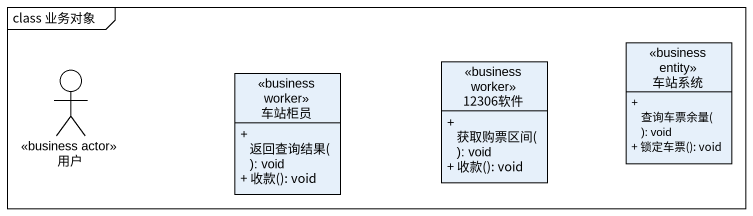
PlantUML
@startuml
mainframe class 业务对象
allowmixing
hide circle
hide empty members
skinparam classAttributeIconSize 0
class 车站系统 <<business entity>> {
  + 查询车票余量(): void
  + 锁定车票(): void
}
actor 用户 <<business actor>>
class 车站柜员 <<business worker>> {
  + 返回查询结果(): void
  + 收款(): void
}
class "12306软件" as c12306软件 <<business worker>> {
  + 获取购票区间(): void
  + 收款(): void
}
@enduml
